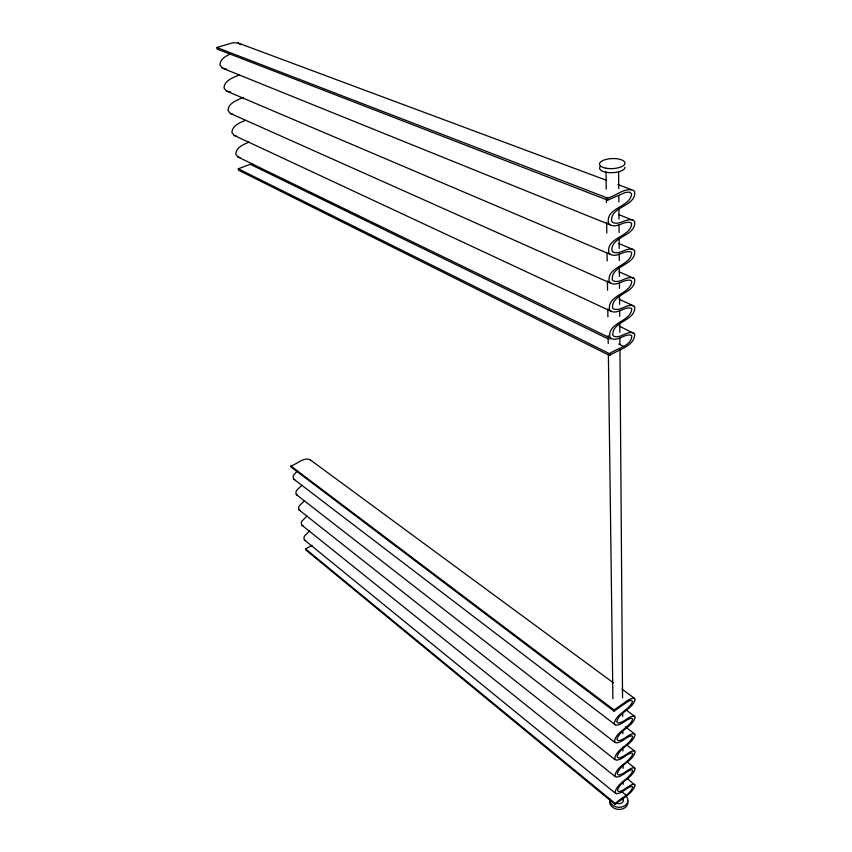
<?xml version="1.0" encoding="UTF-8"?>
<svg xmlns="http://www.w3.org/2000/svg" width="852" height="852" viewBox="0 0 852 852"><rect width="100%" height="100%" fill="white"/><g stroke="black" fill="none" stroke-linecap="round" stroke-linejoin="round"><path stroke-width="1.28" d="M297.486 470.868L293.951 474.649L293.109 476.396L293.557 478.973L615.836 725.19C622.035 725.222 625.911 718.95 631.801 718.193L632.695 719.173C629.223 728.332 616.56 731.069 614.441 741.229L616.039 742.869C622.184 742.795 626.007 736.597 631.843 735.755L632.727 736.692C629.255 745.766 616.795 748.557 614.665 758.589L616.241 760.176C622.333 759.995 626.092 753.871 631.875 752.944L632.748 753.86C629.298 762.828 617.029 765.682 614.878 775.597L616.433 777.13C622.482 776.854 626.177 770.794 631.907 769.793L632.78 770.677C629.33 779.559 617.253 782.456 615.08 792.264L616.624 793.734C622.62 793.361 626.263 787.386 631.95 786.311L632.802 787.152C629.873 794.873 620.725 798.036 615.219 803.468L615.229 804.544C621.726 798.462 632.046 794.415 635.145 785.384L627.562 778.739M309.702 530.892L304.707 535.791L303.898 537.463L304.324 539.891L615.485 793.329M307.125 515.95L302.087 520.87L301.257 522.564L301.693 525.024L615.282 776.694M304.494 500.774L299.414 505.705L298.583 507.419L299.031 509.922L615.069 759.707M301.832 485.352L296.698 490.305L295.868 492.03L296.315 494.575L614.856 742.38M614.643 724.669L614.217 723.486C616.316 713.209 629.181 710.536 632.674 701.281L630.693 700.333L627.658 701.633L614.068 711.143L614.058 709.94L628.297 699.993L632.45 698.235L633.909 698.129L635.145 699.524C632.461 709.375 619.393 711.835 616.72 721.697L617.988 723.039C624.058 722.762 627.86 716.362 633.92 716.074L635.145 717.405C632.45 727.15 619.596 729.685 616.923 739.429L618.179 740.729C624.186 740.345 627.935 734.03 633.941 733.636L635.145 734.925C632.44 744.563 619.798 747.151 617.114 756.789L618.35 758.046C624.314 757.566 627.999 751.326 633.952 750.846L635.145 752.092C632.44 761.613 619.99 764.265 617.295 773.797L618.531 775C624.431 774.436 628.062 768.27 633.963 767.705L635.145 768.909C632.44 778.323 620.181 781.039 617.476 790.454L618.69 791.625C624.548 790.976 628.126 784.873 633.984 784.223L634.846 784.554M619.212 326.05L634.719 333.899C634.974 346.327 617.434 349.852 609.627 355.486L238.549 170.198L238.304 168.792L609.606 353.718C615.985 348.479 631.502 346.434 631.822 335.88L631.012 335.134C624.207 333.654 618.36 341.492 611.374 338.627L238.017 157.013L235.727 154.223C235.993 147.471 243.629 144.339 248.965 142.135M243.225 97.309C237.538 100.302 228.315 102.666 227.995 110.483L230.338 113.433L610.735 283.237C617.764 286.56 624.005 278.54 630.895 280.393L631.737 281.224C630.97 294.355 606.858 294.781 609.563 309.926L611.065 311.3C618.062 314.388 624.111 306.454 630.949 308.126L631.779 308.903C630.959 321.832 607.338 322.45 609.904 337.317L611.374 338.627M239.401 74.763C233.65 77.724 224.3 80.067 224.012 87.98L226.387 91.004L610.405 254.418C617.444 257.986 623.909 249.87 630.831 251.936L631.683 252.799C630.981 266.144 606.358 266.356 609.223 281.788L610.735 283.237M615.229 804.544L305.708 549.87L305.538 548.912L312.066 545.376M614.068 711.143L291.054 467.045L290.873 465.991C296.89 464.308 303.205 457.066 309.926 459.601L613.376 682.803M606.667 180.368L237.719 42.866L232.83 42.792L216.855 47.52L217.122 49.065L607.689 200.156L625.389 192.456L629.319 192.137L631.588 193.617C631.012 207.419 605.314 207.164 608.498 223.213L610.064 224.811C617.125 228.634 623.802 220.434 630.778 222.702L631.641 223.607C631.002 237.175 605.847 237.165 608.871 252.895L610.405 254.418M216.855 47.52L607.668 198.122C615.996 195.992 624.378 187.227 633.494 190.39L634.687 191.689C636.231 206.887 610.021 206.056 611.64 221.243L612.865 222.5C619.883 225.716 626.508 217.239 633.515 220.434L634.687 221.669C636.114 236.579 610.469 236.015 611.96 250.914L613.163 252.117C620.16 255.099 626.561 246.718 633.537 249.668L634.697 250.85C636.007 265.483 610.905 265.174 612.268 279.797L613.461 280.936C620.426 283.695 626.603 275.409 633.568 278.135L634.708 279.264C635.901 293.631 611.331 293.557 612.577 307.923L613.749 309.01C620.682 311.534 626.657 303.355 633.59 305.857L634.719 306.933C635.794 321.055 611.736 321.193 612.876 335.305L614.026 336.338C620.938 338.659 626.721 330.587 633.611 332.876M238.304 168.792L252.586 163.435M245.28 120.43C239.87 122.592 232.127 125.734 231.893 132.561L234.215 135.425L611.065 311.3M230.477 54.049C225.78 55.881 219.912 59.331 219.954 65.029L222.361 68.139L610.064 224.811M230.647 91.984L226.387 91.004M226.664 69.182L222.361 68.139M238.017 157.013L240.253 157.695M234.215 135.425L236.483 136.15M230.338 113.433L232.639 114.2M617.881 184.554L631.598 189.666M237.719 42.866L240.818 44.655M618.658 214.576L633.515 220.434M618.818 243.555L633.537 249.668M618.935 271.767L633.568 278.135M619.053 299.244L633.59 305.857M304.324 539.891L305.538 540.466M250.424 164.383L609.201 339.384M618.776 344.048L623.558 346.381M301.693 525.024L302.918 525.631M299.031 509.922L300.266 510.54M296.315 494.575L297.572 495.214M293.557 478.973L294.824 479.644M621.96 689.108L634.825 698.576M626.327 710.121L634.836 716.489M290.873 465.991L614.058 709.94M625.304 726.777L634.836 734.03M626.444 744.723L634.846 751.219M626.486 761.486L634.846 768.046M621.981 791.87L626.113 795.214M305.538 548.912L615.219 803.468M309.926 459.601L310.384 460.485M607.668 198.122L607.689 200.156M609.606 353.718L609.627 355.486M605.996 171.816L606.219 189.112M606.347 198.431L606.4 202.425M606.656 222.383L606.794 233.033M607.061 252.991L607.167 260.978M607.423 280.936L607.551 290.255M607.796 308.882L607.891 316.869M608.136 335.496L608.243 343.484M608.381 354.123L612.886 698.789M618.627 171.38L618.765 188.654M618.808 195.31L618.861 201.956M618.903 208.602L618.989 219.241M619.031 224.555L619.084 232.532M619.127 237.846L619.202 248.486M619.244 253.8L619.298 260.456M619.34 267.102L619.415 276.41M619.457 283.056L619.5 288.37M619.553 295.016L619.617 304.324M619.67 310.98L619.713 316.294M619.755 322.94L619.83 332.248M619.873 337.562L619.915 344.208M619.958 349.533L622.546 697.863M622.663 712.496L622.684 716.479M622.801 731.101L622.812 733.764M622.918 747.055L622.95 751.049M623.046 764.34L623.078 768.334M623.174 781.625L623.195 784.287M623.291 797.578L623.313 800.241M623.153 799.304A4.558 3.578 5.6 0 1 621.545 803.021A4.558 3.578 5.6 0 1 616.497 803.116M624.995 167.162A12.716 5.048 -2.4 0 1 610.628 172.711A12.716 5.048 -2.4 0 1 600.032 166.726M627.583 800.603A9.138 7.178 5.6 0 1 618.829 809.4A9.138 7.178 5.6 0 1 609.979 799.996M626.635 796.758A9.159 7.178 5.6 0 1 621.161 807.153A9.159 7.178 5.6 0 1 609.627 799.762M605.964 168.195A12.748 5.027 -2.4 0 0 624.974 163.115A12.748 5.027 -2.4 0 0 605.793 159.494A12.748 5.027 -2.4 0 0 605.964 168.195"/></g></svg>
